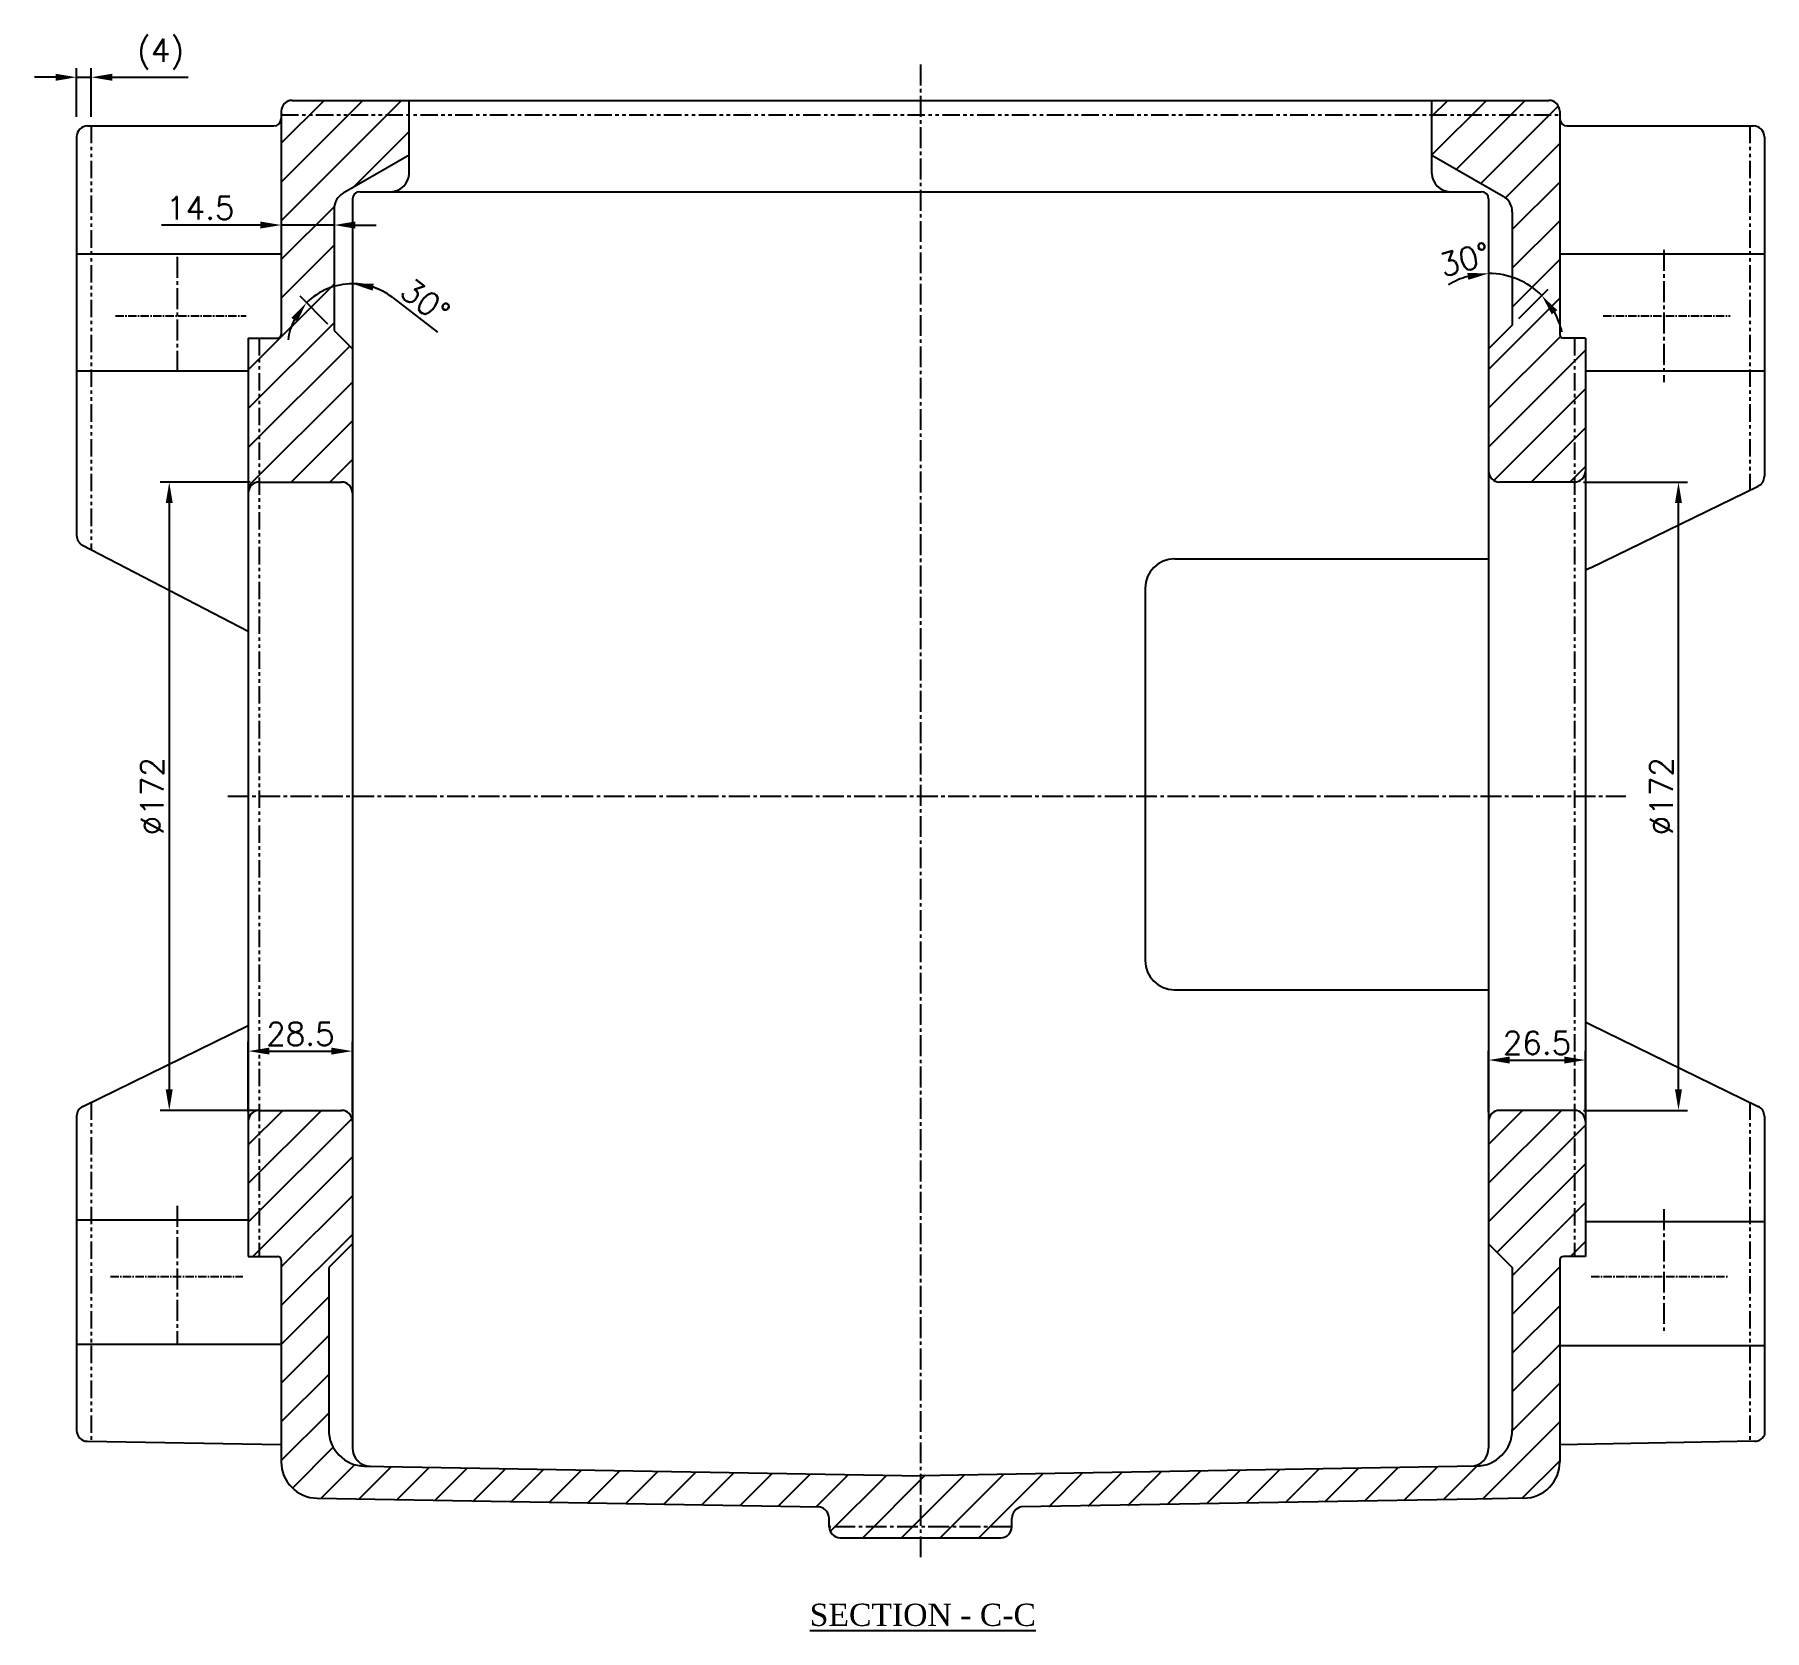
# Model space of a CAD drawing. Header units: millimetres. Extents: x -3508 to 12243, y -3609 to 4092.
# Drawn here: x -2110.3 to -1636.8, y 95.6 to 532.5 of the extents above; entities that cross this region are included whole.
import ezdxf

# ---------------------------------------------------------------- set-up
doc = ezdxf.new("R2010")
doc.units = ezdxf.units.MM
doc.header["$LTSCALE"] = 0.3
doc.header["$PDSIZE"] = -50
doc.linetypes.add('CENTER2', pattern=[28.575, 19.05, -3.175, 3.175, -3.175])
doc.linetypes.add('PHANTOM2', pattern=[31.75, 15.875, -3.175, 3.175, -3.175, 3.175, -3.175])
doc.layers.add('AM_8', color=1, linetype='Continuous', lineweight=25)
doc.layers.add('center', color=1, linetype='CENTER2')
doc.layers.add('CHAIN ...', color=8, linetype='PHANTOM2')
doc.styles.add('ROMANTIC', font='romantic.ttf')
doc.styles.add('rs', font='romans.shx')
doc.dimstyles.new('sarab', dxfattribs={"dimscale": 3, "dimtxt": 2.5, "dimasz": 2.3, "dimexe": 1, "dimexo": 1, "dimtad": 1, "dimdec": 3, "dimdsep": 46, "dimtxsty": 'rs', "dimcen": 0, "dimclrd": 1, "dimclre": 1, "dimclrt": 7, "dimadec": 3, "dimazin": 2, "dimtfac": 1, "dimtdec": 3, "dimtmove": 0, "dimatfit": 3, "dimfxl": 0, "dimarcsym": 0})

# ---------------------------------------------------------------- blocks, each defined once
blk = doc.blocks.new('*D1373')
at = {"color": 1, "lineweight": -2, "transparency": 16777216}
for p, q in [((-2098.75, 509.98), (-2098.75, 523.3)), ((-2094.75, 509.98), (-2094.75, 523.3)), ((-2104.5, 520.8), (-2110.25, 520.8)), ((-2098.75, 520.8), (-2094.75, 520.8)), ((-2089, 520.8), (-2068.22, 520.8))]:
    blk.add_line(p, q, dxfattribs=at)
at = {"color": 1, "transparency": 16777216}
for points in [[(-2104.5, 521.76), (-2104.5, 519.84), (-2098.75, 520.8)], [(-2089, 521.76), (-2089, 519.84), (-2094.75, 520.8)]]:
    blk.add_solid(points, dxfattribs=at)
at = {"layer": 'Defpoints', "color": 0, "transparency": 16777216}
for p in [(-2098.75, 520.8), (-2098.75, 507.48), (-2094.75, 507.48)]:
    blk.add_point(p, dxfattribs=at)
at = {"color": 7, "transparency": 16777216, "insert": (-2075.74, 527.12), "char_height": 6.25, "attachment_point": 5, "style": 'rs'}
blk.add_mtext('(4)', dxfattribs=at)
blk = doc.blocks.new('*D1374')
at = {"color": 1, "lineweight": -2, "transparency": 16777216}
for p, q in [((-2051.25, 409.98), (-2075.89, 409.98)), ((-2073.39, 404.23), (-2073.39, 243.73)), ((-2048.75, 237.98), (-2075.89, 237.98))]:
    blk.add_line(p, q, dxfattribs=at)
at = {"color": 1, "transparency": 16777216}
for points in [[(-2074.35, 404.23), (-2072.44, 404.23), (-2073.39, 409.98)], [(-2074.35, 243.73), (-2072.44, 243.73), (-2073.39, 237.98)]]:
    blk.add_solid(points, dxfattribs=at)
at = {"layer": 'Defpoints', "color": 0, "transparency": 16777216}
for p in [(-2048.75, 409.98), (-2073.39, 237.98), (-2046.25, 237.98)]:
    blk.add_point(p, dxfattribs=at)
at = {"color": 7, "transparency": 16777216, "insert": (-2078.08, 323.98), "char_height": 6.25, "attachment_point": 5, "rotation": 90, "style": 'rs'}
blk.add_mtext('%%C172', dxfattribs=at)
blk = doc.blocks.new('*D1375')
at = {"color": 1, "lineweight": -2, "transparency": 16777216}
for p, q in [((-1686.25, 409.98), (-1657.77, 409.98)), ((-1660.27, 243.73), (-1660.27, 404.23)), ((-1686.25, 237.98), (-1657.77, 237.98))]:
    blk.add_line(p, q, dxfattribs=at)
at = {"color": 1, "transparency": 16777216}
for points in [[(-1661.23, 404.23), (-1659.32, 404.23), (-1660.27, 409.98)], [(-1661.23, 243.73), (-1659.32, 243.73), (-1660.27, 237.98)]]:
    blk.add_solid(points, dxfattribs=at)
at = {"layer": 'Defpoints', "color": 0, "transparency": 16777216}
for p in [(-1688.75, 409.98), (-1660.27, 409.98), (-1688.75, 237.98)]:
    blk.add_point(p, dxfattribs=at)
at = {"color": 7, "transparency": 16777216, "insert": (-1664.96, 323.98), "char_height": 6.25, "attachment_point": 5, "rotation": 90, "style": 'rs'}
blk.add_mtext('%%C172', dxfattribs=at)
blk = doc.blocks.new('*D1376')
at = {"color": 1, "lineweight": -2, "transparency": 16777216}
for p, q in [((-1712.25, 237.48), (-1712.25, 254.26)), ((-1706.5, 251.76), (-1691.5, 251.76)), ((-1685.75, 237.48), (-1685.75, 254.26))]:
    blk.add_line(p, q, dxfattribs=at)
at = {"color": 1, "transparency": 16777216}
for points in [[(-1706.5, 252.72), (-1706.5, 250.8), (-1712.25, 251.76)], [(-1691.5, 252.72), (-1691.5, 250.8), (-1685.75, 251.76)]]:
    blk.add_solid(points, dxfattribs=at)
at = {"layer": 'Defpoints', "color": 0, "transparency": 16777216}
for p in [(-1685.75, 251.76), (-1712.25, 234.98), (-1685.75, 234.98)]:
    blk.add_point(p, dxfattribs=at)
at = {"color": 7, "transparency": 16777216, "insert": (-1699, 256.45), "char_height": 6.25, "attachment_point": 5, "style": 'rs'}
blk.add_mtext('26.5', dxfattribs=at)
blk = doc.blocks.new('*D1377')
at = {"color": 1, "lineweight": -2, "transparency": 16777216}
for p, q in [((-2051.75, 237.48), (-2051.75, 256.71)), ((-2023.25, 237.48), (-2023.25, 256.71)), ((-2046, 254.21), (-2029, 254.21))]:
    blk.add_line(p, q, dxfattribs=at)
at = {"color": 1, "transparency": 16777216}
for points in [[(-2046, 255.17), (-2046, 253.26), (-2051.75, 254.21)], [(-2029, 255.17), (-2029, 253.26), (-2023.25, 254.21)]]:
    blk.add_solid(points, dxfattribs=at)
at = {"layer": 'Defpoints', "color": 0, "transparency": 16777216}
for p in [(-2023.25, 254.21), (-2051.75, 234.98), (-2023.25, 234.98)]:
    blk.add_point(p, dxfattribs=at)
at = {"color": 7, "transparency": 16777216, "insert": (-2037.5, 258.9), "char_height": 6.25, "attachment_point": 5, "style": 'rs'}
blk.add_mtext('28.5', dxfattribs=at)
blk = doc.blocks.new('*D1378')
at = {"color": 1, "lineweight": -2, "transparency": 16777216}
for p, q in [((-2030.02, 453.25), (-2037.6, 460.83)), ((-2012.37, 460.56), (-2000.01, 451))]:
    blk.add_line(p, q, dxfattribs=at)
for start, end in [(90, 135), (52.2952, 90), (52.8089, 71.4044), (153.5956, 172.1911)]:
    blk.add_arc((-2023.25, 446.48), 17.79, start, end, dxfattribs=at)
at = {"color": 1, "transparency": 16777216}
for points in [[(-2017.73, 462.4), (-2017.42, 464.29), (-2023.25, 464.27)], [(-2039.97, 454.95), (-2038.41, 453.83), (-2035.84, 459.06)]]:
    blk.add_solid(points, dxfattribs=at)
at = {"layer": 'Defpoints', "color": 0, "transparency": 16777216}
for p in [(-2023.25, 487.48), (-2032.15, 461.89), (-2028.25, 451.48), (-2023.25, 446.48), (-2023.25, 145.56)]:
    blk.add_point(p, dxfattribs=at)
at = {"color": 7, "transparency": 16777216, "insert": (-2003.32, 459.49), "char_height": 6.25, "attachment_point": 5, "rotation": 322.2952, "style": 'rs'}
blk.add_mtext('30%%D', dxfattribs=at)
blk = doc.blocks.new('*D1379')
at = {"color": 1, "lineweight": -2, "transparency": 16777216}
blk.add_line((-1703.98, 454.75), (-1695.91, 462.82), dxfattribs=at)
for start, end in [(106.0361, 122.0721), (45, 90), (12.9279, 28.9639)]:
    blk.add_arc((-1712.25, 446.48), 20.61, start, end, dxfattribs=at)
at = {"color": 1, "transparency": 16777216}
for points in [[(-1718.08, 467.24), (-1717.81, 465.34), (-1712.25, 467.09)], [(-1694.98, 455.88), (-1693.45, 457.04), (-1697.68, 461.05)]]:
    blk.add_solid(points, dxfattribs=at)
at = {"layer": 'Defpoints', "color": 0, "transparency": 16777216}
for p in [(-1712.25, 487.48), (-1701.95, 464.33), (-1705.75, 452.98), (-1712.25, 446.48), (-1712.25, 145.56)]:
    blk.add_point(p, dxfattribs=at)
at = {"color": 7, "transparency": 16777216, "insert": (-1718.78, 470.92), "char_height": 6.25, "attachment_point": 5, "rotation": 14.9628, "style": 'rs'}
blk.add_mtext('30%%D', dxfattribs=at)
blk = doc.blocks.new('*D1222')
at = {"color": 1, "lineweight": -2, "transparency": 16777216}
for p, q in [((-2048.5, 480.34), (-2075.53, 480.34)), ((-2028.25, 480.34), (-2042.75, 480.34)), ((-2022.5, 480.34), (-2016.75, 480.34))]:
    blk.add_line(p, q, dxfattribs=at)
at = {"color": 1, "transparency": 16777216}
for points in [[(-2048.5, 481.3), (-2048.5, 479.38), (-2042.75, 480.34)], [(-2022.5, 481.3), (-2022.5, 479.38), (-2028.25, 480.34)]]:
    blk.add_solid(points, dxfattribs=at)
at = {"layer": 'Defpoints', "color": 0, "transparency": 16777216}
for p in [(-2042.75, 480.34), (-2028.25, 480.34), (-2028.25, 480.34)]:
    blk.add_point(p, dxfattribs=at)
at = {"color": 7, "transparency": 16777216, "insert": (-2064.89, 485.03), "char_height": 6.25, "attachment_point": 5, "style": 'rs'}
blk.add_mtext('14.5', dxfattribs=at)

msp = doc.modelspace()

# ---------------------------------------------------------------- hatches: boundary and pattern name
at = {"layer": 'AM_8'}
h = msp.add_hatch(dxfattribs=at)
h.set_pattern_fill('_U', color=256, scale=7.5, angle=45, style=0, pattern_type=0)
h.set_pattern_definition([(45, (-6131.779, -43.694), (-5.303301, 5.303301), [])])
edge = h.paths.add_edge_path()
edge.add_line((-1692.7524, 510.4775), (-1727.7524, 510.4775))
edge.add_line((-1727.7524, 510.4775), (-1727.7524, 499.4775))
edge.add_line((-1727.7524, 499.4775), (-1708.2524, 488.2192))
edge.add_arc((-1710.7524, 483.8891), 5, 0, 60, ccw=False)
edge.add_line((-1705.7524, 483.8891), (-1705.7524, 452.9775))
edge.add_line((-1705.7524, 452.9775), (-1712.2524, 446.4775))
edge.add_line((-1712.2524, 446.4775), (-1712.2524, 412.9775))
edge.add_arc((-1709.2524, 412.9775), 3, 180, 270)
edge.add_line((-1709.2524, 409.9775), (-1688.7524, 409.9775))
edge.add_line((-1688.7524, 409.9775), (-1688.7524, 449.3646))
edge.add_line((-1688.7524, 449.3646), (-1691.7524, 449.3646))
edge.add_arc((-1691.7524, 450.3646), 1, 180, 270, ccw=False)
edge.add_line((-1692.7524, 450.3646), (-1692.7524, 510.4775))
edge = h.paths.add_edge_path()
edge.add_line((-1695.7524, 514.4775), (-1727.7524, 514.4775))
edge.add_line((-1727.7524, 514.4775), (-1727.7524, 510.4775))
edge.add_line((-1727.7524, 510.4775), (-1692.7524, 510.4775))
edge.add_line((-1692.7524, 510.4775), (-1692.7524, 511.4775))
edge.add_arc((-1695.7524, 511.4775), 3, 0, 90)
edge = h.paths.add_edge_path()
edge.add_line((-1685.7524, 449.3646), (-1688.7524, 449.3646))
edge.add_line((-1688.7524, 449.3646), (-1688.7524, 409.9775))
edge.add_arc((-1688.7524, 412.9775), 3, 270, 360)
edge.add_line((-1685.7524, 412.9775), (-1685.7524, 449.3646))
edge = h.paths.add_edge_path()
edge.add_line((-1867.7524, 123.9775), (-1892.7524, 123.9775))
edge.add_arc((-1889.7524, 123.9775), 3, 180, 270)
edge.add_line((-1889.7524, 120.9775), (-1867.7524, 120.9775))
edge.add_line((-1867.7524, 120.9775), (-1867.7524, 123.9775))
edge = h.paths.add_edge_path()
edge.add_line((-1842.7524, 123.9775), (-1867.7524, 123.9775))
edge.add_line((-1867.7524, 123.9775), (-1867.7524, 120.9775))
edge.add_line((-1867.7524, 120.9775), (-1845.7524, 120.9775))
edge.add_arc((-1845.7524, 123.9775), 3, 270, 360)
edge = h.paths.add_edge_path()
edge.add_arc((-1691.7524, 197.0149), 1, 90, 180, ccw=False)
edge.add_line((-1691.7524, 198.0149), (-1688.7524, 198.0149))
edge.add_line((-1688.7524, 198.0149), (-1688.7524, 237.9775))
edge.add_line((-1688.7524, 237.9775), (-1709.2524, 237.9775))
edge.add_arc((-1709.2524, 234.9775), 3, 90, 180)
edge.add_line((-1712.2524, 234.9775), (-1712.2524, 201.4775))
edge.add_line((-1712.2524, 201.4775), (-1705.7524, 194.9775))
edge.add_line((-1705.7524, 194.9775), (-1705.7524, 150.586))
edge.add_arc((-1715.7524, 150.586), 10, -89.017883, 0, ccw=False)
edge.add_line((-1715.581, 140.5875), (-1867.7524, 137.9788))
edge.add_line((-1867.7524, 137.9788), (-1867.7524, 123.9775))
edge.add_line((-1867.7524, 123.9775), (-1842.7524, 123.9775))
edge.add_line((-1842.7524, 123.9775), (-1842.7524, 126.3338))
edge.add_arc((-1839.3852, 126.1835), 3.3705, 111.244916, 177.44502, ccw=False)
edge.add_line((-1840.6065, 129.325), (-1715.581, 131.5862))
edge.add_line((-1715.581, 131.5862), (-1702.581, 131.809))
edge.add_arc((-1702.7524, 141.8075), 10, 270.982117, 360)
edge.add_line((-1692.7524, 141.8075), (-1692.7524, 197.0149))
edge = h.paths.add_edge_path()
edge.add_arc((-1688.7524, 234.9775), 3, 360, 450)
edge.add_line((-1688.7524, 237.9775), (-1688.7524, 198.0149))
edge.add_line((-1688.7524, 198.0149), (-1685.7524, 198.0149))
edge.add_line((-1685.7524, 198.0149), (-1685.7524, 234.9775))
edge = h.paths.add_edge_path()
edge.add_arc((-2026.2524, 234.9775), 3, 0, 90)
edge.add_line((-2026.2524, 237.9775), (-2048.7524, 237.9775))
edge.add_line((-2048.7524, 237.9775), (-2048.7524, 198.0149))
edge.add_line((-2048.7524, 198.0149), (-2043.7524, 198.0149))
edge.add_arc((-2043.7524, 197.0149), 1, 0, 90, ccw=False)
edge.add_line((-2042.7524, 197.0149), (-2042.7524, 141.8128))
edge.add_arc((-2032.7524, 141.8128), 10, 180, 269.017883)
edge.add_line((-2032.9238, 131.8143), (-1895.4273, 129.4572))
edge.add_arc((-1896.0608, 126.2076), 3.3108, 2.184477, 78.969154, ccw=False)
edge.add_line((-1892.7524, 126.3338), (-1892.7524, 123.9775))
edge.add_line((-1892.7524, 123.9775), (-1867.7524, 123.9775))
edge.add_line((-1867.7524, 123.9775), (-1867.7524, 137.9841))
edge.add_line((-1867.7524, 137.9841), (-2019.9238, 140.5928))
edge.add_arc((-2019.7524, 150.5913), 10, 180, 269.017883, ccw=False)
edge.add_line((-2029.7524, 150.5913), (-2029.7524, 194.9775))
edge.add_line((-2029.7524, 194.9775), (-2023.2524, 201.4775))
edge.add_line((-2023.2524, 201.4775), (-2023.2524, 234.9775))
edge = h.paths.add_edge_path()
edge.add_arc((-2048.7524, 234.9775), 3, 90, 180)
edge.add_line((-2051.7524, 234.9775), (-2051.7524, 198.0149))
edge.add_line((-2051.7524, 198.0149), (-2048.7524, 198.0149))
edge.add_line((-2048.7524, 198.0149), (-2048.7524, 237.9775))
edge = h.paths.add_edge_path()
edge.add_line((-2007.7524, 514.4775), (-2039.7524, 514.4775))
edge.add_arc((-2039.7524, 511.4775), 3, 90, 180)
edge.add_line((-2042.7524, 511.4775), (-2042.7524, 510.4775))
edge.add_line((-2042.7524, 510.4775), (-2007.7524, 510.4775))
edge.add_line((-2007.7524, 510.4775), (-2007.7524, 514.4775))
edge = h.paths.add_edge_path()
edge.add_line((-2048.7524, 449.3646), (-2051.7524, 449.3646))
edge.add_line((-2051.7524, 449.3646), (-2051.7524, 406.9775))
edge.add_arc((-2048.7524, 406.9775), 3, 90, 180, ccw=False)
edge.add_line((-2048.7524, 409.9775), (-2048.7524, 449.3646))
edge = h.paths.add_edge_path()
edge.add_arc((-2023.2524, 484.7551), 5, 120, 180)
edge.add_line((-2028.2524, 484.7551), (-2028.2524, 451.4775))
edge.add_line((-2028.2524, 451.4775), (-2023.2524, 446.4775))
edge.add_line((-2023.2524, 446.4775), (-2023.2524, 406.9775))
edge.add_arc((-2026.2524, 406.9775), 3, 360, 450)
edge.add_line((-2026.2524, 409.9775), (-2048.7524, 409.9775))
edge.add_line((-2048.7524, 409.9775), (-2048.7524, 449.3646))
edge.add_line((-2048.7524, 449.3646), (-2043.7524, 449.3646))
edge.add_arc((-2043.7524, 450.3646), 1, 270, 360)
edge.add_line((-2042.7524, 450.3646), (-2042.7524, 510.4775))
edge.add_line((-2042.7524, 510.4775), (-2007.7524, 510.4775))
edge.add_line((-2007.7524, 510.4775), (-2007.7524, 499.4775))
edge.add_line((-2007.7524, 499.4775), (-2025.7524, 489.0852))

# ---------------------------------------------------------------- linework, layer by layer
for p, q in [((-2042.7524, 511.4775), (-2042.7524, 450.3646)), ((-2039.7524, 514.4775), (-1695.7524, 514.4775)), ((-2007.7524, 494.4775), (-2007.7524, 514.4775)), ((-1727.7524, 494.4775), (-1727.7524, 514.4775)), ((-1692.7524, 511.4775), (-1692.7524, 450.3646)), ((-2095.7524, 507.4775), (-2044.7524, 507.4775)), ((-1690.7524, 507.4775), (-1639.7524, 507.4775)), ((-2098.7524, 504.4775), (-2098.7524, 395.377)), ((-1636.7524, 504.4775), (-1636.7524, 411.5814)), ((-2007.7524, 499.4775), (-2025.7524, 489.0852)), ((-1727.7524, 499.4775), (-1708.2524, 488.2192)), ((-2021.2524, 489.4775), (-1714.2524, 489.4775)), ((-2028.2524, 484.7551), (-2028.2524, 451.4775)), ((-2023.2524, 487.4775), (-2023.2524, 145.5649)), ((-1712.2524, 487.4775), (-1712.2524, 145.5596)), ((-1705.7524, 483.8891), (-1705.7524, 452.9775)), ((-2098.7524, 472.4775), (-2042.7524, 472.4775)), ((-1692.7524, 472.4775), (-1636.7524, 472.4775)), ((-2028.2524, 451.4775), (-2023.2524, 446.4775)), ((-1705.7524, 452.9775), (-1712.2524, 446.4775)), ((-2051.7524, 449.3646), (-2043.7524, 449.3646)), ((-2051.7524, 449.3646), (-2051.7524, 198.0149)), ((-1685.7524, 449.3646), (-1691.7524, 449.3646)), ((-1685.7524, 449.3646), (-1685.7524, 198.0149)), ((-2098.7524, 440.4775), (-2051.7524, 440.4775)), ((-1685.7524, 440.4775), (-1636.7524, 440.4775)), ((-2048.7524, 409.9775), (-2026.2524, 409.9775)), ((-1688.7524, 409.9775), (-1709.2524, 409.9775)), ((-1684.3288, 386.4983), (-1638.4371, 408.8851)), ((-2097.1348, 392.7145), (-2051.7524, 369.1506)), ((-1798.2524, 388.9775), (-1712.2524, 388.9775)), ((-1806.2524, 380.9775), (-1806.2524, 278.9775)), ((-1798.2524, 270.9775), (-1712.2524, 270.9775)), ((-2097.0677, 239.0699), (-2051.7524, 261.1755)), ((-1684.3288, 261.4567), (-1638.4371, 239.0699)), ((-2048.7524, 237.9775), (-2026.2524, 237.9775)), ((-1688.7524, 237.9775), (-1709.2524, 237.9775)), ((-2098.7524, 236.3736), (-2098.7524, 150.3865)), ((-1636.7524, 236.3736), (-1636.7524, 149.0614)), ((-2098.7524, 207.9775), (-2051.7524, 207.9775)), ((-1685.7524, 207.6006), (-1636.7524, 207.6006)), ((-2023.2524, 201.4775), (-2029.7524, 194.9775)), ((-1712.2524, 201.4775), (-1705.7524, 194.9775)), ((-2051.7524, 198.0149), (-2043.7524, 198.0149)), ((-2042.7524, 197.0149), (-2042.7524, 141.8128)), ((-2029.7524, 194.9775), (-2029.7524, 150.5913)), ((-1705.7524, 194.9775), (-1705.7524, 150.586)), ((-1692.7524, 197.0149), (-1692.7524, 141.8075)), ((-1685.7524, 198.0149), (-1691.7524, 198.0149)), ((-2098.7524, 173.9775), (-2042.7524, 173.9775)), ((-1692.7524, 173.6006), (-1636.7524, 173.6006)), ((-2095.8038, 147.387), (-2042.7524, 146.4775)), ((-1639.3924, 147.387), (-1692.7524, 146.4722)), ((-2019.9238, 140.5928), (-1867.5981, 137.9815)), ((-1715.581, 140.5875), (-1867.7524, 137.9788)), ((-2032.9238, 131.8143), (-1895.4273, 129.4572)), ((-1715.581, 131.5862), (-1840.2181, 129.4495)), ((-1702.581, 131.809), (-1715.581, 131.5862)), ((-1892.7524, 123.9775), (-1892.7524, 126.3338)), ((-1842.7524, 123.9775), (-1842.7524, 126.3338)), ((-1889.7524, 120.9775), (-1845.7524, 120.9775))]:
    msp.add_line(p, q)
for centre, radius, start, end in [((-2039.7524, 511.4775), 3, 90, 180), ((-1695.7524, 511.4775), 3, 360, 90), ((-2095.7524, 504.4775), 3, 90, 180), ((-2044.7524, 509.4775), 2, 270, 0), ((-1690.7524, 509.4775), 2, 180, 270), ((-1639.7524, 504.4775), 3, 0, 90), ((-2012.7524, 494.4775), 5, 270, 0), ((-1722.7524, 494.4775), 5, 180, 270), ((-2023.2524, 484.7551), 5, 120, 180), ((-2021.2524, 487.4775), 2, 90, 180), ((-1714.2524, 487.4775), 2, 0, 90), ((-1710.7524, 483.8891), 5, 0, 60), ((-2043.7524, 450.3646), 1, 270, 0), ((-1691.7524, 450.3646), 1, 180, 270), ((-1709.2524, 412.9775), 3, 180, 270), ((-1688.7524, 412.9775), 3, 270, 360), ((-2048.7524, 406.9775), 3, 90, 180), ((-2026.2524, 406.9775), 3, 0, 90), ((-1639.7524, 411.5814), 3, 296.003909, 0), ((-2095.7524, 395.377), 3, 180, 242.560272), ((-1798.2524, 380.9775), 8, 90, 180), ((-1677.7524, 373.0169), 15, 116.003909, 122.230953), ((-1798.2524, 278.9775), 8, 180, 270), ((-1677.7524, 274.9381), 15, 237.769047, 243.996091), ((-2095.7524, 236.3736), 3, 116.003909, 180), ((-2048.7524, 234.9775), 3, 90, 180), ((-2026.2524, 234.9775), 3, 0, 90), ((-1709.2524, 234.9775), 3, 90, 180), ((-1688.7524, 234.9775), 3, 360, 90), ((-1639.7524, 236.3736), 3, 0, 63.996091), ((-2043.7524, 197.0149), 1, 0, 90), ((-1691.7524, 197.0149), 1, 90, 180), ((-2095.7524, 150.3865), 3, 180, 269.017883), ((-2019.7524, 150.5913), 10, 180, 269.017883), ((-1715.7524, 150.586), 10, 270.982117, 0), ((-1639.4438, 150.3865), 3, 270.982117, 333.786973), ((-2018.2524, 145.5649), 5, 180, 269.017883), ((-1717.2524, 145.5596), 5, 270.982117, 0), ((-2032.7524, 141.8128), 10, 180, 269.017883), ((-1702.7524, 141.8075), 10, 270.982117, 360), ((-1896.0608, 126.2076), 3.3108, 2.184477, 78.969154), ((-1839.3852, 126.1835), 3.3705, 104.307511, 177.44502), ((-1889.7524, 123.9775), 3, 180, 270), ((-1845.7524, 123.9775), 3, 270, 0)]:
    msp.add_arc(centre, radius, start, end)
at = {"layer": 'center'}
for p, q in [((-1867.7524, 524.2794), (-1867.7524, 115.528)), ((-1664.2524, 473.5255), (-1664.2524, 437.3074)), ((-2071.2524, 471.6227), (-2071.2524, 439.5424)), ((-2057.3349, 323.9775), (-1674.6518, 323.9775)), ((-2071.2524, 211.8183), (-2071.2524, 173.8905)), ((-1664.2524, 210.9467), (-1664.2524, 177.0513)), ((-1842.7524, 123.9775), (-1892.7524, 123.9775))]:
    msp.add_line(p, q, dxfattribs=at)
at = {"layer": 'center', "ltscale": 0.4}
for p, q in [((-2088.0963, 455.4775), (-2052.3246, 455.4775)), ((-1680.8835, 455.4775), (-1646.0906, 455.4775)), ((-2089.5197, 192.4775), (-2053.2767, 192.4775)), ((-1684.2059, 192.4775), (-1646.7524, 192.4775))]:
    msp.add_line(p, q, dxfattribs=at)
at = {"layer": 'CHAIN ...'}
for p, q in [((-2094.7524, 507.4775), (-2094.7524, 391.4775)), ((-2042.7524, 510.4775), (-1692.7524, 510.4775)), ((-1640.7524, 507.4775), (-1640.7524, 407.7557)), ((-2048.7524, 449.3646), (-2048.7524, 198.0149)), ((-1688.7524, 449.3646), (-1688.7524, 198.0149)), ((-2094.7524, 240.1993), (-2094.7524, 147.3689)), ((-1640.7524, 240.1993), (-1640.7524, 147.3636))]:
    msp.add_line(p, q, dxfattribs=at)

# ---------------------------------------------------------------- texts
at = {"style": 'ROMANTIC'}
msp.add_text('%%USECTION - C-C', height=6.1, dxfattribs=at).set_placement((-1898.0832, 96.8474))

# ---------------------------------------------------------------- dimensions: what is measured, and where the dimension line sits
dim = msp.add_linear_dim(base=(-2098.7524, 520.7972), p1=(-2094.7524, 507.4775), p2=(-2098.7524, 507.4775), text='(<>)', dimstyle='sarab', override={"dimscale": 2.5, "dimdec": 2, "dimadec": 2, "dimtdec": 2, "dimatfit": 0})
dim.commit()
dim.dimension.update_dxf_attribs({"geometry": '*D1373', "text_midpoint": (-2075.7375, 520.7972), "dimtype": 160})
dim = msp.add_linear_dim(base=(-2028.2524, 480.3408), p1=(-2042.7524, 480.3408), p2=(-2028.2524, 480.3408), dimstyle='sarab', override={"dimscale": 2.5, "dimdec": 2, "dimcen": 2.5, "dimadec": 2, "dimtdec": 2})
dim.commit()
dim.dimension.update_dxf_attribs({"geometry": '*D1222', "text_midpoint": (-2064.8922, 480.3408), "dimtype": 160})
dim = msp.add_angular_dim_2l(base=(-2032.1497, 461.8881), line1=((-2028.2524, 451.4775), (-2023.2524, 446.4775)), line2=((-2023.2524, 487.4775), (-2023.2524, 145.5649)), text='30%%D', dimstyle='sarab', override={"dimscale": 2.5, "dimdec": 2, "dimadec": 2, "dimtdec": 2, "dimatfit": 0})
dim.commit()
dim.dimension.update_dxf_attribs({"geometry": '*D1378', "text_midpoint": (-2003.3214, 459.4867)})
dim = msp.add_angular_dim_2l(base=(-1701.9466, 464.3277), line1=((-1705.7524, 452.9775), (-1712.2524, 446.4775)), line2=((-1712.2524, 487.4775), (-1712.2524, 145.5596)), text='30%%D', dimstyle='sarab', override={"dimscale": 2.5, "dimdec": 2, "dimadec": 2, "dimtdec": 2, "dimatfit": 0})
dim.commit()
dim.dimension.update_dxf_attribs({"geometry": '*D1379', "text_midpoint": (-1717.5741, 466.3902), "dimtype": 162})
for base, p1, p2, picture, middle in [((-2073.3944, 237.9775), (-2048.7524, 409.9775), (-2046.2524, 237.9775), '*D1374', (-2078.0819, 323.9775)), ((-1660.2744, 409.9775), (-1688.7524, 237.9775), (-1688.7524, 409.9775), '*D1375', (-1664.9619, 323.9775))]:
    dim = msp.add_linear_dim(base=base, p1=p1, p2=p2, angle=90, text='%%C<>', dimstyle='sarab', override={"dimscale": 2.5, "dimdec": 2, "dimadec": 2, "dimtdec": 2, "dimatfit": 0})
    dim.commit()
    dim.dimension.update_dxf_attribs({"geometry": picture, "text_midpoint": middle})
for base, p1, p2, picture, middle in [((-2023.2524, 254.2135), (-2051.7524, 234.9775), (-2023.2524, 234.9775), '*D1377', (-2037.5024, 258.901)), ((-1685.7524, 251.7592), (-1712.2524, 234.9775), (-1685.7524, 234.9775), '*D1376', (-1699.0024, 256.4467))]:
    dim = msp.add_linear_dim(base=base, p1=p1, p2=p2, dimstyle='sarab', override={"dimscale": 2.5, "dimdec": 2, "dimadec": 2, "dimtdec": 2, "dimatfit": 0})
    dim.commit()
    dim.dimension.update_dxf_attribs({"geometry": picture, "text_midpoint": middle})

doc.saveas('drawing.dxf')
